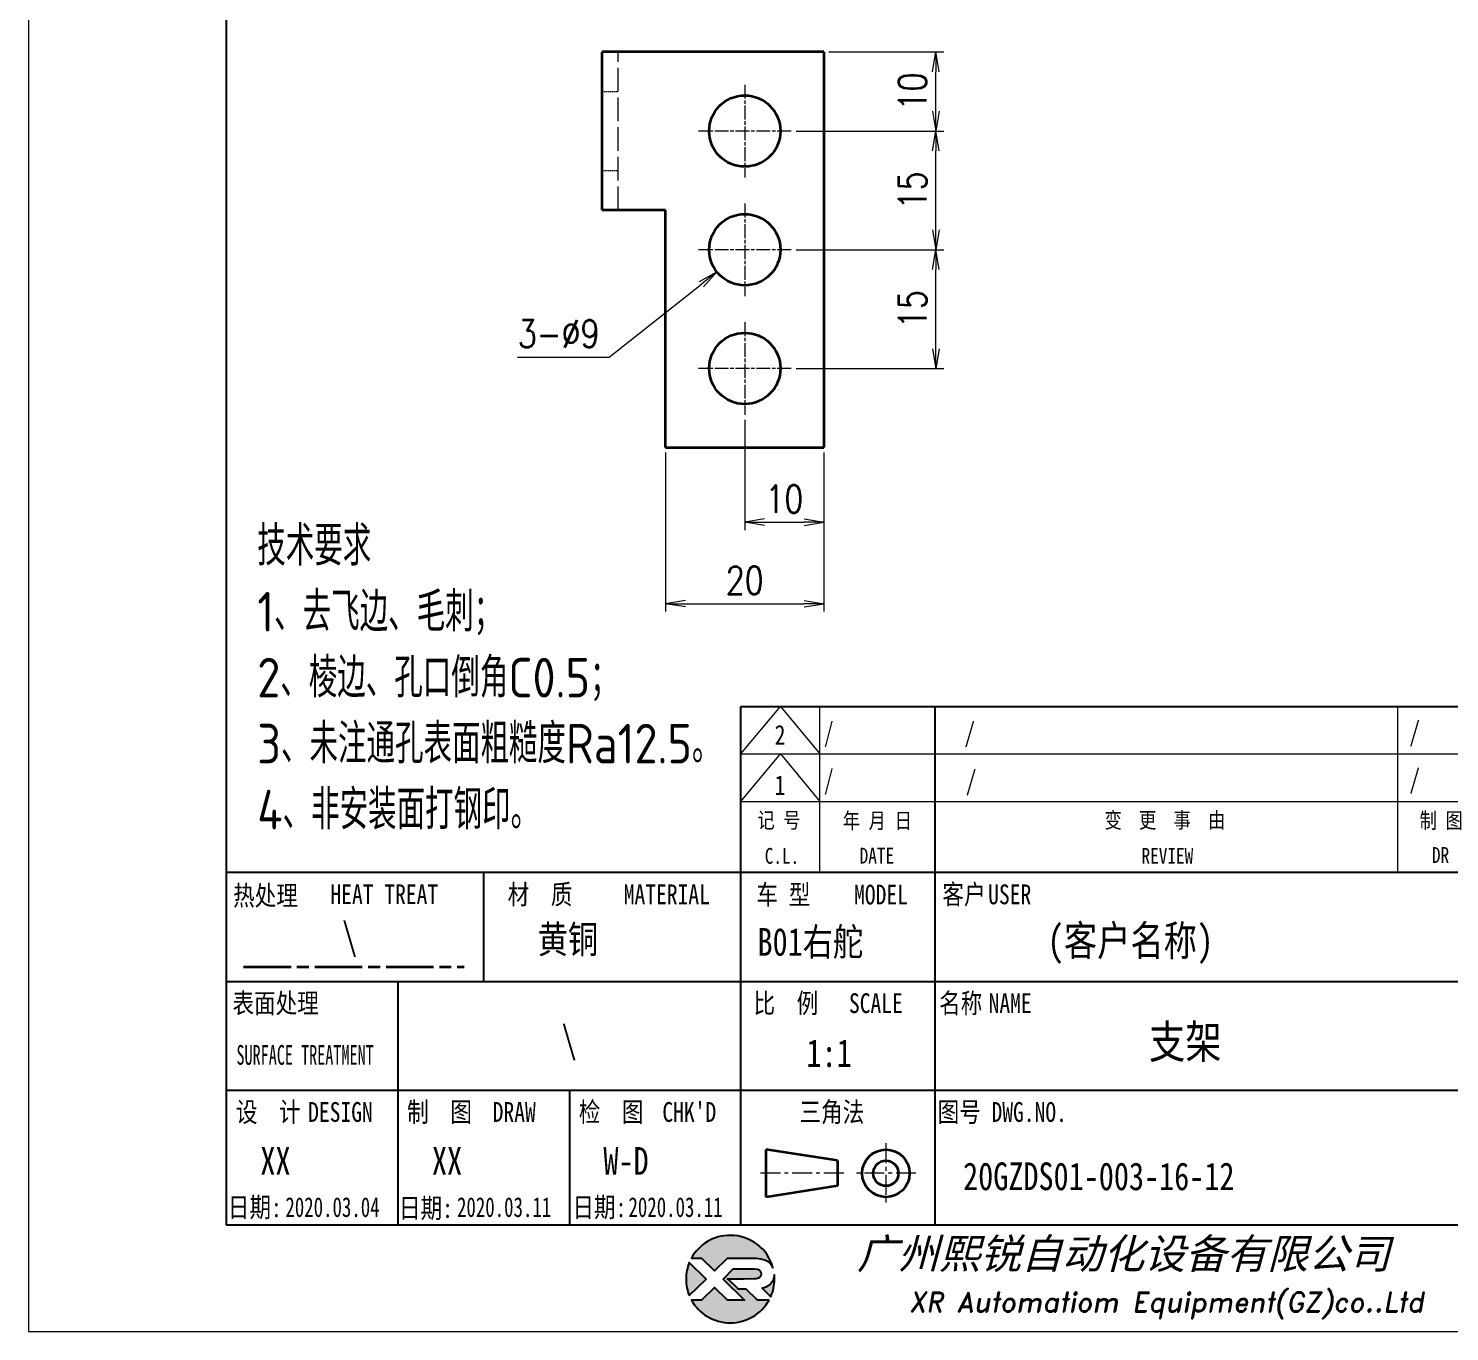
# Model space of a CAD drawing. Header units: inches. Extents: x 269 to 10986, y 1043 to 4337.
# Drawn here: x 1465.9 to 1645.4, y 1166.8 to 1331.5 of the extents above; entities that cross this region are included whole.
import ezdxf
from ezdxf.enums import TextEntityAlignment as Align

# ---------------------------------------------------------------- set-up
doc = ezdxf.new("R2010")
doc.units = ezdxf.units.IN
doc.header["$MEASUREMENT"] = 0
for name, pattern in [('AM_ISO02W050x2', [3.75, 3, -0.75]), ('AM_ISO08W050x2', [9, 6, -0.75, 1.5, -0.75]), ('CENTER', [2, 1.25, -0.25, 0.25, -0.25])]:
    doc.linetypes.add(name, pattern=pattern)
for name, color, linetype in [('DIM', 3, 'Continuous'), ('layer 1', 7, 'Continuous'), ('图\\M+19E79\\M+195B6\\M+18E9A', 7, 'Continuous'), ('图号', 7, 'Continuous'), ('图名', 7, 'Continuous'), ('材质', 7, 'Continuous'), ('表面处理', 7, 'Continuous'), ('车型', 7, 'Continuous')]:
    doc.layers.add(name, color=color, linetype=linetype)
for name, color, linetype, lineweight in [('中心线', 2, 'AM_ISO08W050x2', 18), ('图框', 7, 'Continuous', 18), ('标注线', 3, 'Continuous', 18), ('热处理', 7, 'Continuous', 20), ('粗实线', 7, 'Continuous', 35), ('粗点划线', 6, 'AM_ISO08W050x2', 35), ('虚线', 1, 'AM_ISO02W050x2', 18)]:
    doc.layers.add(name, color=color, linetype=linetype, lineweight=lineweight)
doc.layers.add('打印-禁用', color=7, linetype='Continuous', lineweight=15, plot=False)
doc.styles.add('DIM', font='romans.shx', dxfattribs={"width": 0.8, "bigfont": 'bigfont.shx'})
doc.styles.add('STYLE1', font='')
doc.styles.add('国标', font='simfang.ttf', dxfattribs={"width": 0.8})
doc.styles.add('机械长仿宋', font='gbenor.shx', dxfattribs={"height": 1, "bigfont": 'gbcbig.shx'})
doc.styles.add('标题\\M+18E9A', font='romand.shx', dxfattribs={"oblique": 10, "bigfont": 'bigfont.shx'})
doc.styles.get('STYLE1').set_extended_font_data('SimSun')
doc.dimstyles.new('XR 1-1$0', dxfattribs={"dimtxt": 3.5, "dimasz": 2.5, "dimexe": 1, "dimexo": 0.625, "dimgap": 1.2, "dimtad": 1, "dimzin": 9, "dimdsep": 46, "dimtxsty": 'DIM', "dimblk": 'OPEN', "dimcen": 0, "dimclrd": 8, "dimclre": 8, "dimclrt": 2, "dimazin": 2, "dimtfac": 0.5, "dimtmove": 0, "dimatfit": 3, "dimldrblk": 'OPEN', "dimfxl": 0, "dimtolj": 2, "dimlwd": 18, "dimlwe": 18, "dimarcsym": 0})
doc.dimstyles.new('XR 1-1$3', dxfattribs={"dimtxt": 3.5, "dimasz": 2.5, "dimexe": 1, "dimexo": 0.625, "dimgap": 1.2, "dimtad": 1, "dimtoh": 1, "dimdsep": 46, "dimtxsty": 'DIM', "dimblk": 'OPEN', "dimcen": 0, "dimclrd": 8, "dimclre": 8, "dimclrt": 2, "dimazin": 2, "dimtfac": 0.5, "dimtofl": 0, "dimtmove": 0, "dimatfit": 3, "dimldrblk": 'OPEN', "dimfxl": 0, "dimtolj": 2, "dimlwd": 18, "dimlwe": 18, "dimarcsym": 0})

# ---------------------------------------------------------------- blocks, each defined once
blk = doc.blocks.new('XR')
at = {"true_color": 0xfc8000}
h = blk.add_hatch(color=30, dxfattribs=at)
h.set_gradient(color1=(252, 128, 0), rotation=240, one_color=1, tint=1, name='INVCURVED')
edge = h.paths.add_edge_path()
edge.add_spline(control_points=[(-434.18, -5928.47), (-433.9, -5928.74), (-433.63, -5929.01), (-433.63, -5929.01), (-433.63, -5929.01), (-433.63, -5929.01), (-433.36, -5928.74), (-433.09, -5928.47)], knot_values=[0.5625, 0.5625, 0.5625, 0.5625, 0.625, 0.625, 0.625, 0.625, 0.6875, 0.6875, 0.6875, 0.6875], degree=3, periodic=0)
edge.add_spline(control_points=[(-433.09, -5928.47), (-432.82, -5928.2), (-432.54, -5927.93), (-432.54, -5927.93), (-432.54, -5927.93), (-432.54, -5927.93), (-432.04, -5927.93), (-431.53, -5927.93)], knot_values=[0.4375, 0.4375, 0.4375, 0.4375, 0.5, 0.5, 0.5, 0.5, 0.5625, 0.5625, 0.5625, 0.5625], degree=3, periodic=0)
edge.add_spline(control_points=[(-431.53, -5927.93), (-431.03, -5927.93), (-430.52, -5927.93), (-430.52, -5927.93), (-430.52, -5927.93), (-430, -5927.93), (-429.43, -5927.96), (-429.01, -5928.33)], knot_values=[0.25, 0.25, 0.25, 0.25, 0.3125, 0.3125, 0.3125, 0.3125, 0.4375, 0.4375, 0.4375, 0.4375], degree=3, periodic=0)
edge.add_spline(control_points=[(-429.01, -5928.33), (-428.88, -5928.44), (-428.78, -5928.59), (-428.71, -5928.75)], knot_values=[0.125, 0.125, 0.125, 0.125, 0.25, 0.25, 0.25, 0.25], degree=3, periodic=0)
edge.add_spline(control_points=[(-428.71, -5928.75), (-429.13, -5927.18), (-430.58, -5926.02), (-432.31, -5926.02)], knot_values=[0, 0, 0, 0, 0.125, 0.125, 0.125, 0.125], degree=3, periodic=0)
edge.add_spline(control_points=[(-432.31, -5926.02), (-433.72, -5926.02), (-434.94, -5926.79), (-435.58, -5927.93)], knot_values=[0.875, 0.875, 0.875, 0.875, 1, 1, 1, 1], degree=3, periodic=0)
edge.add_spline(control_points=[(-435.58, -5927.93), (-435.58, -5927.93), (-434.72, -5927.93), (-434.72, -5927.93), (-434.72, -5927.93), (-434.72, -5927.93), (-434.45, -5928.2), (-434.18, -5928.47)], knot_values=[0.6875, 0.6875, 0.6875, 0.6875, 0.8125, 0.8125, 0.8125, 0.8125, 0.875, 0.875, 0.875, 0.875], degree=3, periodic=0)
edge = h.paths.add_edge_path()
edge.add_spline(control_points=[(-434.79, -5929.26), (-435.04, -5929.02), (-435.34, -5928.72), (-435.54, -5928.53)], knot_values=[0.562504, 0.562504, 0.562504, 0.562504, 0.656252, 0.656252, 0.656252, 0.656252], degree=3, periodic=0)
edge.add_spline(control_points=[(-435.54, -5928.53), (-435.67, -5928.4), (-435.76, -5928.31), (-435.76, -5928.31), (-435.76, -5928.31), (-435.94, -5928.74), (-436.03, -5929.21), (-436.03, -5929.71)], knot_values=[0.25, 0.25, 0.25, 0.25, 0.312504, 0.312504, 0.312504, 0.312504, 0.562504, 0.562504, 0.562504, 0.562504], degree=3, periodic=0)
edge.add_spline(control_points=[(-436.03, -5929.71), (-436.03, -5930.2), (-435.94, -5930.67), (-435.76, -5931.1), (-435.76, -5931.1), (-435.4, -5930.75), (-435.05, -5930.4)], knot_values=[0.874998, 0.874998, 0.874998, 0.874998, 1.124998, 1.124998, 1.124998, 1.25, 1.25, 1.25, 1.25], degree=3, periodic=0)
edge.add_spline(control_points=[(-435.05, -5930.4), (-434.7, -5930.05), (-434.34, -5929.71), (-434.34, -5929.71), (-434.34, -5929.71), (-434.34, -5929.71), (-434.34, -5929.71), (-434.34, -5929.71)], knot_values=[0.749878, 0.749878, 0.749878, 0.749878, 0.874875, 0.874875, 0.874875, 0.874875, 0.874998, 0.874998, 0.874998, 0.874998], degree=3, periodic=0)
edge.add_spline(control_points=[(-434.34, -5929.71), (-434.34, -5929.71), (-434.34, -5929.71), (-434.34, -5929.71)], knot_values=[0.749634, 0.749634, 0.749634, 0.749634, 0.749817, 0.749817, 0.749817, 0.749817], degree=3, periodic=0)
edge.add_spline(control_points=[(-434.35, -5929.7), (-434.35, -5929.7), (-434.35, -5929.7), (-434.35, -5929.7)], knot_values=[0.738281, 0.738281, 0.738281, 0.738281, 0.742188, 0.742188, 0.742188, 0.742188], degree=3, periodic=0)
edge.add_spline(control_points=[(-434.35, -5929.7), (-434.36, -5929.69), (-434.37, -5929.68), (-434.38, -5929.67)], knot_values=[0.726563, 0.726563, 0.726563, 0.726563, 0.738281, 0.738281, 0.738281, 0.738281], degree=3, periodic=0)
edge.add_spline(control_points=[(-434.38, -5929.67), (-434.38, -5929.66), (-434.39, -5929.65), (-434.4, -5929.65)], knot_values=[0.718751, 0.718751, 0.718751, 0.718751, 0.726563, 0.726563, 0.726563, 0.726563], degree=3, periodic=0)
edge.add_spline(control_points=[(-434.4, -5929.65), (-434.42, -5929.63), (-434.45, -5929.6), (-434.47, -5929.58)], knot_values=[0.703126, 0.703126, 0.703126, 0.703126, 0.718751, 0.718751, 0.718751, 0.718751], degree=3, periodic=0)
edge.add_spline(control_points=[(-434.47, -5929.58), (-434.5, -5929.55), (-434.53, -5929.52), (-434.56, -5929.49)], knot_values=[0.687501, 0.687501, 0.687501, 0.687501, 0.703126, 0.703126, 0.703126, 0.703126], degree=3, periodic=0)
edge.add_spline(control_points=[(-434.56, -5929.49), (-434.63, -5929.42), (-434.71, -5929.35), (-434.79, -5929.26)], knot_values=[0.656252, 0.656252, 0.656252, 0.656252, 0.687501, 0.687501, 0.687501, 0.687501], degree=3, periodic=0)
at = {"true_color": 0x0348ff}
h = blk.add_hatch(color=160, dxfattribs=at)
h.set_gradient(color1=(3, 72, 255), color2=(0, 41, 153), one_color=1, tint=0.3, name='HEMISPHERICAL')
edge = h.paths.add_edge_path()
edge.add_spline(control_points=[(-432.54, -5929.67), (-432.26, -5929.95), (-431.94, -5930.23), (-431.66, -5930.51), (-431.66, -5930.51), (-431.66, -5930.51), (-431.66, -5930.51), (-431.66, -5930.51)], knot_values=[0.736842, 0.736842, 0.736842, 0.736842, 0.789474, 0.789474, 0.789474, 0.789474, 0.802633, 0.802633, 0.802633, 0.802633], degree=3, periodic=0)
edge.add_spline(control_points=[(-431.66, -5930.51), (-431.65, -5930.51), (-431.65, -5930.52), (-431.65, -5930.52)], knot_values=[0.802633, 0.802633, 0.802633, 0.802633, 0.815791, 0.815791, 0.815791, 0.815791], degree=3, periodic=0)
edge.add_spline(control_points=[(-431.65, -5930.52), (-431.64, -5930.53), (-431.64, -5930.53), (-431.64, -5930.53)], knot_values=[0.815791, 0.815791, 0.815791, 0.815791, 0.82237, 0.82237, 0.82237, 0.82237], degree=3, periodic=0)
edge.add_spline(control_points=[(-431.64, -5930.53), (-431.64, -5930.53), (-431.64, -5930.53), (-431.63, -5930.54)], knot_values=[0.82237, 0.82237, 0.82237, 0.82237, 0.828949, 0.828949, 0.828949, 0.828949], degree=3, periodic=0)
edge.add_spline(control_points=[(-431.63, -5930.54), (-431.63, -5930.54), (-431.63, -5930.54), (-431.63, -5930.54), (-431.63, -5930.54), (-431.63, -5930.54), (-431.59, -5930.54), (-431.52, -5930.54)], knot_values=[0.841901, 0.841901, 0.841901, 0.841901, 0.842105, 0.842105, 0.842105, 0.842105, 0.855264, 0.855264, 0.855264, 0.855264], degree=3, periodic=0)
edge.add_spline(control_points=[(-431.52, -5930.54), (-431.46, -5930.54), (-431.38, -5930.54), (-431.3, -5930.54)], knot_values=[0.855264, 0.855264, 0.855264, 0.855264, 0.868422, 0.868422, 0.868422, 0.868422], degree=3, periodic=0)
edge.add_spline(control_points=[(-431.3, -5930.54), (-431.26, -5930.54), (-431.22, -5930.54), (-431.18, -5930.54)], knot_values=[0.868422, 0.868422, 0.868422, 0.868422, 0.875, 0.875, 0.875, 0.875], degree=3, periodic=0)
edge.add_spline(control_points=[(-431.18, -5930.54), (-431.14, -5930.54), (-431.1, -5930.54), (-431.07, -5930.54)], knot_values=[0.875, 0.875, 0.875, 0.875, 0.881579, 0.881579, 0.881579, 0.881579], degree=3, periodic=0)
edge.add_spline(control_points=[(-431.07, -5930.54), (-431.05, -5930.54), (-431.04, -5930.54), (-431.03, -5930.54)], knot_values=[0.881579, 0.881579, 0.881579, 0.881579, 0.884869, 0.884869, 0.884869, 0.884869], degree=3, periodic=0)
edge.add_spline(control_points=[(-431.03, -5930.54), (-431.02, -5930.54), (-431, -5930.54), (-431, -5930.54)], knot_values=[0.884869, 0.884869, 0.884869, 0.884869, 0.888158, 0.888158, 0.888158, 0.888158], degree=3, periodic=0)
edge.add_spline(control_points=[(-431, -5930.54), (-430.99, -5930.54), (-430.99, -5930.54), (-430.98, -5930.54)], knot_values=[0.888158, 0.888158, 0.888158, 0.888158, 0.889803, 0.889803, 0.889803, 0.889803], degree=3, periodic=0)
edge.add_spline(control_points=[(-430.98, -5930.54), (-430.98, -5930.54), (-430.98, -5930.54), (-430.97, -5930.54)], knot_values=[0.889803, 0.889803, 0.889803, 0.889803, 0.891447, 0.891447, 0.891447, 0.891447], degree=3, periodic=0)
edge.add_spline(control_points=[(-430.97, -5930.54), (-430.97, -5930.54), (-430.97, -5930.54), (-430.97, -5930.54)], knot_values=[0.891447, 0.891447, 0.891447, 0.891447, 0.89227, 0.89227, 0.89227, 0.89227], degree=3, periodic=0)
edge.add_spline(control_points=[(-430.97, -5930.54), (-430.97, -5930.54), (-430.97, -5930.54), (-430.97, -5930.54)], knot_values=[0.89227, 0.89227, 0.89227, 0.89227, 0.893092, 0.893092, 0.893092, 0.893092], degree=3, periodic=0)
edge.add_spline(control_points=[(-430.97, -5930.54), (-430.97, -5930.54), (-430.97, -5930.54), (-430.97, -5930.54)], knot_values=[0.893092, 0.893092, 0.893092, 0.893092, 0.893503, 0.893503, 0.893503, 0.893503], degree=3, periodic=0)
edge.add_spline(control_points=[(-430.97, -5930.54), (-430.97, -5930.54), (-430.97, -5930.54), (-430.97, -5930.54)], knot_values=[0.893503, 0.893503, 0.893503, 0.893503, 0.893914, 0.893914, 0.893914, 0.893914], degree=3, periodic=0)
edge.add_spline(control_points=[(-430.97, -5930.54), (-430.97, -5930.54), (-430.97, -5930.54), (-430.97, -5930.54)], knot_values=[0.893914, 0.893914, 0.893914, 0.893914, 0.89412, 0.89412, 0.89412, 0.89412], degree=3, periodic=0)
edge.add_spline(control_points=[(-430.97, -5930.54), (-430.97, -5930.54), (-430.97, -5930.54), (-430.97, -5930.54)], knot_values=[0.89412, 0.89412, 0.89412, 0.89412, 0.894326, 0.894326, 0.894326, 0.894326], degree=3, periodic=0)
edge.add_spline(control_points=[(-430.97, -5930.54), (-430.97, -5930.54), (-430.97, -5930.54), (-430.97, -5930.54)], knot_values=[0.894428, 0.894428, 0.894428, 0.894428, 0.894531, 0.894531, 0.894531, 0.894531], degree=3, periodic=0)
edge.add_spline(control_points=[(-430.97, -5930.54), (-430.97, -5930.54), (-430.97, -5930.54), (-430.97, -5930.54)], knot_values=[0.894531, 0.894531, 0.894531, 0.894531, 0.894583, 0.894583, 0.894583, 0.894583], degree=3, periodic=0)
edge.add_spline(control_points=[(-430.97, -5930.54), (-430.97, -5930.54), (-430.97, -5930.54), (-430.97, -5930.54), (-430.97, -5930.54), (-430.97, -5930.54), (-430.73, -5930.78), (-430.49, -5931.01)], knot_values=[0.894685, 0.894685, 0.894685, 0.894685, 0.894737, 0.894737, 0.894737, 0.894737, 0.921052, 0.921052, 0.921052, 0.921052], degree=3, periodic=0)
edge.add_spline(control_points=[(-430.49, -5931.01), (-430.26, -5931.24), (-430.02, -5931.48), (-430.02, -5931.48)], knot_values=[0.921052, 0.921052, 0.921052, 0.921052, 0.947368, 0.947368, 0.947368, 0.947368], degree=3, periodic=0)
edge.add_spline(control_points=[(-430.02, -5931.48), (-430.02, -5931.48), (-430.02, -5931.48), (-430.02, -5931.48)], knot_values=[0.947522, 0.947522, 0.947522, 0.947522, 0.947573, 0.947573, 0.947573, 0.947573], degree=3, periodic=0)
edge.add_spline(control_points=[(-430.02, -5931.48), (-430.02, -5931.48), (-430.02, -5931.48), (-430.02, -5931.48)], knot_values=[0.947573, 0.947573, 0.947573, 0.947573, 0.947676, 0.947676, 0.947676, 0.947676], degree=3, periodic=0)
edge.add_spline(control_points=[(-430.02, -5931.48), (-430.02, -5931.48), (-430.02, -5931.48), (-430.02, -5931.48)], knot_values=[0.947676, 0.947676, 0.947676, 0.947676, 0.947779, 0.947779, 0.947779, 0.947779], degree=3, periodic=0)
edge.add_spline(control_points=[(-430.02, -5931.48), (-430.02, -5931.48), (-430.02, -5931.48), (-430.02, -5931.48)], knot_values=[0.947779, 0.947779, 0.947779, 0.947779, 0.947984, 0.947984, 0.947984, 0.947984], degree=3, periodic=0)
edge.add_spline(control_points=[(-430.02, -5931.48), (-430.02, -5931.48), (-430.02, -5931.48), (-430.02, -5931.48)], knot_values=[0.947984, 0.947984, 0.947984, 0.947984, 0.94819, 0.94819, 0.94819, 0.94819], degree=3, periodic=0)
edge.add_spline(control_points=[(-430.02, -5931.48), (-430.02, -5931.48), (-430.02, -5931.48), (-430.02, -5931.48)], knot_values=[0.94819, 0.94819, 0.94819, 0.94819, 0.948601, 0.948601, 0.948601, 0.948601], degree=3, periodic=0)
edge.add_spline(control_points=[(-430.02, -5931.48), (-430.02, -5931.48), (-430.02, -5931.48), (-430.02, -5931.48)], knot_values=[0.948601, 0.948601, 0.948601, 0.948601, 0.949012, 0.949012, 0.949012, 0.949012], degree=3, periodic=0)
edge.add_spline(control_points=[(-430.02, -5931.48), (-430.02, -5931.48), (-430.01, -5931.48), (-430.01, -5931.48)], knot_values=[0.949012, 0.949012, 0.949012, 0.949012, 0.949834, 0.949834, 0.949834, 0.949834], degree=3, periodic=0)
edge.add_spline(control_points=[(-430.01, -5931.48), (-430.01, -5931.48), (-430.01, -5931.48), (-430.01, -5931.48)], knot_values=[0.949834, 0.949834, 0.949834, 0.949834, 0.950657, 0.950657, 0.950657, 0.950657], degree=3, periodic=0)
edge.add_spline(control_points=[(-430.01, -5931.48), (-430.01, -5931.48), (-430, -5931.48), (-430, -5931.48)], knot_values=[0.950657, 0.950657, 0.950657, 0.950657, 0.952301, 0.952301, 0.952301, 0.952301], degree=3, periodic=0)
edge.add_spline(control_points=[(-430, -5931.48), (-429.99, -5931.48), (-429.98, -5931.48), (-429.98, -5931.48)], knot_values=[0.952301, 0.952301, 0.952301, 0.952301, 0.953946, 0.953946, 0.953946, 0.953946], degree=3, periodic=0)
edge.add_spline(control_points=[(-429.98, -5931.48), (-429.96, -5931.48), (-429.95, -5931.48), (-429.93, -5931.48)], knot_values=[0.953946, 0.953946, 0.953946, 0.953946, 0.957236, 0.957236, 0.957236, 0.957236], degree=3, periodic=0)
edge.add_spline(control_points=[(-429.93, -5931.48), (-429.91, -5931.48), (-429.89, -5931.48), (-429.87, -5931.48)], knot_values=[0.957236, 0.957236, 0.957236, 0.957236, 0.960525, 0.960525, 0.960525, 0.960525], degree=3, periodic=0)
edge.add_spline(control_points=[(-429.87, -5931.48), (-429.82, -5931.48), (-429.77, -5931.48), (-429.71, -5931.48)], knot_values=[0.960525, 0.960525, 0.960525, 0.960525, 0.967104, 0.967104, 0.967104, 0.967104], degree=3, periodic=0)
edge.add_spline(control_points=[(-429.71, -5931.48), (-429.65, -5931.48), (-429.59, -5931.48), (-429.53, -5931.48)], knot_values=[0.967104, 0.967104, 0.967104, 0.967104, 0.973683, 0.973683, 0.973683, 0.973683], degree=3, periodic=0)
edge.add_spline(control_points=[(-429.53, -5931.48), (-429.41, -5931.48), (-429.29, -5931.48), (-429.19, -5931.48)], knot_values=[0.973683, 0.973683, 0.973683, 0.973683, 0.98684, 0.98684, 0.98684, 0.98684], degree=3, periodic=0)
edge.add_spline(control_points=[(-429.19, -5931.48), (-429.1, -5931.48), (-429.04, -5931.48), (-429.04, -5931.48), (-429.67, -5932.62), (-430.9, -5933.39), (-432.31, -5933.39)], knot_values=[0.98684, 0.98684, 0.98684, 0.98684, 1, 1, 1, 1.052632, 1.052632, 1.052632, 1.052632], degree=3, periodic=0)
edge.add_spline(control_points=[(-432.31, -5933.39), (-433.72, -5933.39), (-434.94, -5932.62), (-435.58, -5931.48), (-435.58, -5931.48), (-435.58, -5931.48), (-435.36, -5931.48), (-435.15, -5931.48)], knot_values=[0.052632, 0.052632, 0.052632, 0.052632, 0.105263, 0.105263, 0.105263, 0.105263, 0.131579, 0.131579, 0.131579, 0.131579], degree=3, periodic=0)
edge.add_spline(control_points=[(-435.15, -5931.48), (-434.93, -5931.48), (-434.72, -5931.48), (-434.72, -5931.48), (-434.72, -5931.48), (-434.72, -5931.48), (-434.45, -5931.21), (-434.18, -5930.94)], knot_values=[0.131579, 0.131579, 0.131579, 0.131579, 0.157895, 0.157895, 0.157895, 0.157895, 0.184211, 0.184211, 0.184211, 0.184211], degree=3, periodic=0)
edge.add_spline(control_points=[(-434.18, -5930.94), (-433.9, -5930.67), (-433.63, -5930.4), (-433.63, -5930.4), (-433.63, -5930.4), (-433.63, -5930.4), (-433.36, -5930.67), (-433.09, -5930.94)], knot_values=[0.184211, 0.184211, 0.184211, 0.184211, 0.210526, 0.210526, 0.210526, 0.210526, 0.236842, 0.236842, 0.236842, 0.236842], degree=3, periodic=0)
edge.add_spline(control_points=[(-433.09, -5930.94), (-432.82, -5931.21), (-432.54, -5931.48), (-432.54, -5931.48), (-432.54, -5931.48), (-432.54, -5931.48), (-432.19, -5931.48), (-431.83, -5931.48)], knot_values=[0.236842, 0.236842, 0.236842, 0.236842, 0.263158, 0.263158, 0.263158, 0.263158, 0.289474, 0.289474, 0.289474, 0.289474], degree=3, periodic=0)
edge.add_spline(control_points=[(-431.83, -5931.48), (-431.48, -5931.48), (-431.12, -5931.48), (-431.12, -5931.48), (-431.12, -5931.48), (-431.12, -5931.48), (-431.57, -5931.03), (-432.02, -5930.59)], knot_values=[0.289474, 0.289474, 0.289474, 0.289474, 0.315789, 0.315789, 0.315789, 0.315789, 0.342105, 0.342105, 0.342105, 0.342105], degree=3, periodic=0)
edge.add_spline(control_points=[(-432.02, -5930.59), (-432.47, -5930.15), (-432.92, -5929.71), (-432.92, -5929.71), (-432.92, -5929.71), (-432.92, -5929.71), (-432.71, -5929.5), (-432.5, -5929.29)], knot_values=[0.342105, 0.342105, 0.342105, 0.342105, 0.368421, 0.368421, 0.368421, 0.368421, 0.394737, 0.394737, 0.394737, 0.394737], degree=3, periodic=0)
edge.add_spline(control_points=[(-432.5, -5929.29), (-432.3, -5929.09), (-432.09, -5928.88), (-432.09, -5928.88)], knot_values=[0.394737, 0.394737, 0.394737, 0.394737, 0.421053, 0.421053, 0.421053, 0.421053], degree=3, periodic=0)
edge.add_spline(control_points=[(-432.09, -5928.88), (-432.09, -5928.88), (-432.06, -5928.86), (-432.06, -5928.86)], knot_values=[0.421053, 0.421053, 0.421053, 0.421053, 0.473684, 0.473684, 0.473684, 0.473684], degree=3, periodic=0)
edge.add_spline(control_points=[(-432.06, -5928.86), (-432.06, -5928.86), (-432.06, -5928.86), (-432.06, -5928.86), (-432.06, -5928.86), (-432.06, -5928.86), (-430.4, -5928.86), (-430.26, -5928.86)], knot_values=[0.473684, 0.473684, 0.473684, 0.473684, 0.473684, 0.473684, 0.473684, 0.473684, 0.526316, 0.526316, 0.526316, 0.526316], degree=3, periodic=0)
edge.add_spline(control_points=[(-430.26, -5928.86), (-429.54, -5928.86), (-429.62, -5929.4), (-429.83, -5929.55)], knot_values=[0.526316, 0.526316, 0.526316, 0.526316, 0.578947, 0.578947, 0.578947, 0.578947], degree=3, periodic=0)
edge.add_spline(control_points=[(-429.83, -5929.55), (-429.94, -5929.62), (-430.08, -5929.65), (-430.26, -5929.65), (-430.26, -5929.65), (-430.26, -5929.65), (-430.48, -5929.65), (-430.71, -5929.66)], knot_values=[0.578947, 0.578947, 0.578947, 0.578947, 0.631579, 0.631579, 0.631579, 0.631579, 0.657895, 0.657895, 0.657895, 0.657895], degree=3, periodic=0)
edge.add_spline(control_points=[(-430.71, -5929.66), (-430.93, -5929.66), (-431.15, -5929.67), (-431.15, -5929.67), (-431.15, -5929.67), (-431.15, -5929.67), (-432.54, -5929.67), (-432.54, -5929.67)], knot_values=[0.657895, 0.657895, 0.657895, 0.657895, 0.684211, 0.684211, 0.684211, 0.684211, 0.736842, 0.736842, 0.736842, 0.736842], degree=3, periodic=0)
edge = h.paths.add_edge_path()
edge.add_spline(control_points=[(-428.6, -5929.32), (-428.61, -5929.67), (-428.76, -5930), (-429.06, -5930.22)], knot_values=[0.8, 0.8, 0.8, 0.8, 1, 1, 1, 1], degree=3, periodic=0)
edge.add_spline(control_points=[(-429.06, -5930.22), (-429.22, -5930.34), (-429.41, -5930.43), (-429.61, -5930.48)], knot_values=[0.6, 0.6, 0.6, 0.6, 0.8, 0.8, 0.8, 0.8], degree=3, periodic=0)
edge.add_spline(control_points=[(-429.61, -5930.48), (-429.61, -5930.48), (-428.9, -5931.19), (-428.9, -5931.19), (-428.9, -5931.19), (-428.69, -5930.73), (-428.58, -5930.23), (-428.58, -5929.71)], knot_values=[0.2, 0.2, 0.2, 0.2, 0.4, 0.4, 0.4, 0.4, 0.6, 0.6, 0.6, 0.6], degree=3, periodic=0)
edge.add_spline(control_points=[(-428.58, -5929.71), (-428.58, -5929.58), (-428.59, -5929.45), (-428.6, -5929.32)], knot_values=[0, 0, 0, 0, 0.2, 0.2, 0.2, 0.2], degree=3, periodic=0)
at = {"layer": 'layer 1', "color": 30}
for points, knots in [([(-432.31, -5926.02), (-430.58, -5926.02), (-429.13, -5927.18), (-428.71, -5928.75), (-428.71, -5928.75), (-428.78, -5928.59), (-428.88, -5928.44), (-429.01, -5928.33), (-429.01, -5928.33), (-429.43, -5927.96), (-430, -5927.93), (-430.52, -5927.93), (-430.52, -5927.93), (-430.52, -5927.93), (-432.54, -5927.93), (-432.54, -5927.93), (-432.54, -5927.93), (-432.54, -5927.93), (-433.63, -5929.01), (-433.63, -5929.01), (-433.63, -5929.01), (-433.63, -5929.01), (-434.72, -5927.93), (-434.72, -5927.93), (-434.72, -5927.93), (-434.72, -5927.93), (-435.58, -5927.93), (-435.58, -5927.93), (-435.58, -5927.93), (-434.94, -5926.79), (-433.72, -5926.02), (-432.31, -5926.02)], [0, 0, 0, 0, 0.125, 0.125, 0.125, 0.125, 0.25, 0.25, 0.25, 0.25, 0.375, 0.375, 0.375, 0.375, 0.5, 0.5, 0.5, 0.5, 0.625, 0.625, 0.625, 0.625, 0.75, 0.75, 0.75, 0.75, 0.875, 0.875, 0.875, 0.875, 1, 1, 1, 1]), ([(-435.76, -5931.1), (-435.94, -5930.67), (-436.03, -5930.2), (-436.03, -5929.71), (-436.03, -5929.71), (-436.03, -5929.21), (-435.94, -5928.74), (-435.76, -5928.31), (-435.76, -5928.31), (-435.76, -5928.31), (-434.34, -5929.71), (-434.34, -5929.71), (-434.34, -5929.71), (-434.34, -5929.71), (-435.76, -5931.1), (-435.76, -5931.1)], [0, 0, 0, 0, 0.25, 0.25, 0.25, 0.25, 0.5, 0.5, 0.5, 0.5, 0.75, 0.75, 0.75, 0.75, 1, 1, 1, 1])]:
    blk.add_open_spline(points, degree=3, knots=knots, dxfattribs=at)
at = {"layer": 'layer 1', "color": 154}
for points, knots in [([(-429.04, -5931.48), (-429.67, -5932.62), (-430.9, -5933.39), (-432.31, -5933.39), (-432.31, -5933.39), (-433.72, -5933.39), (-434.94, -5932.62), (-435.58, -5931.48), (-435.58, -5931.48), (-435.58, -5931.48), (-434.72, -5931.48), (-434.72, -5931.48), (-434.72, -5931.48), (-434.72, -5931.48), (-433.63, -5930.4), (-433.63, -5930.4), (-433.63, -5930.4), (-433.63, -5930.4), (-432.54, -5931.48), (-432.54, -5931.48), (-432.54, -5931.48), (-432.54, -5931.48), (-431.12, -5931.48), (-431.12, -5931.48), (-431.12, -5931.48), (-431.12, -5931.48), (-432.92, -5929.71), (-432.92, -5929.71), (-432.92, -5929.71), (-432.92, -5929.71), (-432.09, -5928.88), (-432.09, -5928.88), (-432.09, -5928.88), (-432.09, -5928.88), (-432.06, -5928.86), (-432.06, -5928.86), (-432.06, -5928.86), (-432.06, -5928.86), (-430.4, -5928.86), (-430.26, -5928.86), (-430.26, -5928.86), (-429.54, -5928.86), (-429.62, -5929.4), (-429.83, -5929.55), (-429.83, -5929.55), (-429.94, -5929.62), (-430.08, -5929.65), (-430.26, -5929.65), (-430.26, -5929.65), (-430.26, -5929.65), (-431.15, -5929.67), (-431.15, -5929.67), (-431.15, -5929.67), (-431.15, -5929.67), (-432.54, -5929.67), (-432.54, -5929.67), (-432.54, -5929.67), (-432.26, -5929.95), (-431.94, -5930.23), (-431.66, -5930.51), (-431.66, -5930.51), (-431.66, -5930.51), (-431.63, -5930.54), (-431.63, -5930.54), (-431.63, -5930.54), (-431.63, -5930.54), (-430.97, -5930.54), (-430.97, -5930.54), (-430.97, -5930.54), (-430.97, -5930.54), (-430.02, -5931.48), (-430.02, -5931.48), (-430.02, -5931.48), (-430.02, -5931.48), (-429.04, -5931.48), (-429.04, -5931.48)], [0, 0, 0, 0, 0.052632, 0.052632, 0.052632, 0.052632, 0.105263, 0.105263, 0.105263, 0.105263, 0.157895, 0.157895, 0.157895, 0.157895, 0.210526, 0.210526, 0.210526, 0.210526, 0.263158, 0.263158, 0.263158, 0.263158, 0.315789, 0.315789, 0.315789, 0.315789, 0.368421, 0.368421, 0.368421, 0.368421, 0.421053, 0.421053, 0.421053, 0.421053, 0.473684, 0.473684, 0.473684, 0.473684, 0.526316, 0.526316, 0.526316, 0.526316, 0.578947, 0.578947, 0.578947, 0.578947, 0.631579, 0.631579, 0.631579, 0.631579, 0.684211, 0.684211, 0.684211, 0.684211, 0.736842, 0.736842, 0.736842, 0.736842, 0.789474, 0.789474, 0.789474, 0.789474, 0.842105, 0.842105, 0.842105, 0.842105, 0.894737, 0.894737, 0.894737, 0.894737, 0.947368, 0.947368, 0.947368, 0.947368, 1, 1, 1, 1]), ([(-428.6, -5929.32), (-428.59, -5929.45), (-428.58, -5929.58), (-428.58, -5929.71), (-428.58, -5929.71), (-428.58, -5930.23), (-428.69, -5930.73), (-428.9, -5931.19), (-428.9, -5931.19), (-428.9, -5931.19), (-429.61, -5930.48), (-429.61, -5930.48), (-429.61, -5930.48), (-429.41, -5930.43), (-429.22, -5930.34), (-429.06, -5930.22), (-429.06, -5930.22), (-428.76, -5930), (-428.61, -5929.67), (-428.6, -5929.32)], [0, 0, 0, 0, 0.2, 0.2, 0.2, 0.2, 0.4, 0.4, 0.4, 0.4, 0.6, 0.6, 0.6, 0.6, 0.8, 0.8, 0.8, 0.8, 1, 1, 1, 1])]:
    blk.add_open_spline(points, degree=3, knots=knots, dxfattribs=at)
blk = doc.blocks.new('GZDEH零件A4图框V01版')
at = {"layer": '中心线', "color": 1, "linetype": 'CENTER', "lineweight": 5, "ltscale": 2}
for p, q in [((108.33, 23.8), (108.33, 16.2)), ((103, 20), (92.4, 20)), ((112.13, 20), (104.53, 20))]:
    blk.add_line(p, q, dxfattribs=at)
at = {"layer": '图\\M+19E79\\M+195B6\\M+18E9A', "linetype": 'Continuous'}
for p, q in [((25, 292), (25, 13.5)), ((90, 79), (205, 79)), ((90, 13.5), (90, 79)), ((25, 13.5), (205, 13.5))]:
    blk.add_line(p, q, dxfattribs=at)
at = {"layer": '图\\M+19E79\\M+195B6\\M+18E9A', "color": 9}
for p, q in [((114.5, 79), (114.5, 13.5)), ((205, 58), (25, 58)), ((57.5, 58), (57.5, 44.11)), ((114.5, 58), (114.5, 13.5)), ((25, 44.25), (205, 44.25)), ((46.68, 44.25), (46.68, 30.5)), ((25, 30.5), (205, 30.5)), ((46.68, 30.5), (46.68, 13.5)), ((46.68, 30.5), (46.68, 13.5)), ((68.34, 30.5), (68.34, 13.5)), ((68.34, 30.5), (68.34, 13.5))]:
    blk.add_line(p, q, dxfattribs=at)
at = {"layer": '图框', "color": 9}
for p, q in [((90, 73), (95, 79)), ((95, 79), (100, 73)), ((100, 58), (100, 79)), ((173, 58), (173, 79)), ((90, 73), (205, 73)), ((90, 67), (95, 73)), ((95, 73), (100, 67)), ((90, 67), (205, 67))]:
    blk.add_line(p, q, dxfattribs=at)
at = {"layer": '图框', "color": 2, "linetype": 'ByBlock', "lineweight": 35}
for p, q in [((102.2, 21.6), (93.2, 23)), ((93.2, 17), (93.2, 23)), ((102.2, 21.6), (102.2, 18.4)), ((102.2, 18.4), (93.2, 17))]:
    blk.add_line(p, q, dxfattribs=at)
for radius in [3, 1.6]:
    blk.add_circle((108.33, 20), radius, dxfattribs=at)
at = {"layer": '打印-禁用', "linetype": 'Continuous'}
for p, q in [((0, 297), (0, 0)), ((0, 0), (210, 0))]:
    blk.add_line(p, q, dxfattribs=at)
at = {"layer": 'DIM', "xscale": 1.5, "yscale": 1.5, "zscale": 1.5}
blk.add_blockref('XR', (737.13, 8901.19), dxfattribs=at)
at = {"layer": '图\\M+19E79\\M+195B6\\M+18E9A', "color": 9, "style": '国标'}
for s, width, p in [('热处理', 0.8, (25.86, 53.85)), ('材  质', 0.8, (60.55, 54)), ('表面处理', 0.8, (25.78, 40.25)), ('比  例\u3000', 0.8, (91.61, 40.25)), ('名称\u3000', 0.8, (115.05, 40.25)), ('SCALE', 0.8, (103.66, 40.25)), ('NAME', 0.8, (121.31, 40.25)), ('SURFACE TREATMENT', 0.6, (26.28, 33.71)), (' DESIGN', 0.8, (33.98, 26.5)), (' DRAW', 0.8, (57.29, 26.5)), ("CHK'D", 0.8, (80.09, 26.5)), ('三角法', 0.8, (97.41, 26.5)), ('图号', 0.8, (114.87, 26.5)), ('DWG.NO.', 0.8, (121.67, 26.5))]:
    blk.add_text(s, height=2.5, dxfattribs=dict(at, width=width)).set_placement(p)
at = {"layer": '图\\M+19E79\\M+195B6\\M+18E9A', "color": 9, "style": '国标', "width": 0.8}
for s, p in [('HEAT TREAT', (44.96, 54.01)), ('MATERIAL', (80.65, 54)), ('客户', (118.19, 54)), ('USER', (123.97, 54)), ('设  计', (30.3, 26.5)), ('制  图', (51.94, 26.5)), ('检  图', (73.62, 26.5)), ('日期:', (28.6, 14.46)), ('日期:', (50.22, 14.36)), ('日期:', (72.13, 14.46))]:
    blk.add_text(s, height=2.5, dxfattribs=at).set_placement(p, align=Align.CENTER)
for s, p in [('车 型', (95.38, 55.27)), ('MODEL', (107.71, 55.22))]:
    blk.add_text(s, height=2.5, dxfattribs=at).set_placement(p, align=Align.MIDDLE)
at = {"layer": '图\\M+19E79\\M+195B6\\M+18E9A', "color": 7, "lineweight": -3, "style": 'STYLE1', "oblique": 15}
blk.add_text('广州熙锐自动化设备有限公司 ', height=3.8, dxfattribs=at).set_placement((104.67, 7.95))
at = {"layer": '图\\M+19E79\\M+195B6\\M+18E9A', "color": 7, "style": '标题\\M+18E9A', "oblique": 10}
blk.add_text('XR Automatiom Equipment(GZ)co..Ltd', height=2.5, dxfattribs=at).set_placement((143.77, 3.56), align=Align.MIDDLE)
at = {"layer": '图框', "color": 9, "style": '国标', "width": 0.8}
for s, p in [('记 号', (94.82, 63.62)), ('年 月 日', (107.24, 63.57)), ('变  更  事  由', (143.58, 63.63)), ('C.L.', (95.2, 59.11)), ('DATE', (107.19, 59.14)), ('REVIEW', (143.89, 59.11))]:
    blk.add_text(s, height=2, dxfattribs=at).set_placement(p, align=Align.CENTER)
for s, p in [('制 图', (178.49, 64.61)), ('DR', (178.4, 60.22))]:
    blk.add_text(s, height=2, dxfattribs=at).set_placement(p, align=Align.MIDDLE)
blk = doc.blocks.new('DEH A4')
at = {"layer": '图框'}
blk.add_blockref('GZDEH零件A4图框V01版', (0, 0), dxfattribs=at)
blk = doc.blocks.new('_Open')
at = {"color": 0, "linetype": 'ByBlock', "lineweight": -2}
for p, q in [((-1, 0.167), (0, 0)), ((-1, -0.167), (0, 0)), ((0, 0), (-1, 0))]:
    blk.add_line(p, q, dxfattribs=at)
blk = doc.blocks.new('*D901')
at = {"layer": 'Defpoints', "color": 0, "transparency": 16777216}
for p in [(1546.38, 1278.52), (1566.38, 1278.52), (1566.38, 1258.8)]:
    blk.add_point(p, dxfattribs=at)
at = {"layer": '标注线', "color": 8, "lineweight": 18, "transparency": 16777216}
for p, q in [((1546.38, 1277.9), (1546.38, 1257.8)), ((1566.38, 1277.9), (1566.38, 1257.8)), ((1548.88, 1258.8), (1563.88, 1258.8))]:
    blk.add_line(p, q, dxfattribs=at)
at = {"layer": '标注线', "color": 8, "lineweight": 18, "transparency": 16777216, "xscale": 2.5, "yscale": 2.5, "zscale": 2.5, "rotation": 180}
blk.add_blockref('_Open', (1546.38, 1258.8), dxfattribs=at)
at = {"layer": '标注线', "color": 8, "lineweight": 18, "transparency": 16777216, "xscale": 2.5, "yscale": 2.5, "zscale": 2.5}
blk.add_blockref('_Open', (1566.38, 1258.8), dxfattribs=at)
at = {"layer": '标注线', "color": 2, "transparency": 16777216, "insert": (1556.38, 1261.75), "char_height": 3.5, "attachment_point": 5, "style": 'DIM'}
blk.add_mtext('\\A2;20', dxfattribs=at)
blk = doc.blocks.new('*D902')
at = {"layer": 'Defpoints', "color": 0, "transparency": 16777216}
for p in [(1566.38, 1328.52), (1580.52, 1328.52), (1562.23, 1318.52)]:
    blk.add_point(p, dxfattribs=at)
at = {"layer": '标注线', "color": 8, "lineweight": 18, "transparency": 16777216}
for p, q in [((1567.01, 1328.52), (1581.52, 1328.52)), ((1580.52, 1321.02), (1580.52, 1326.02)), ((1562.86, 1318.52), (1581.52, 1318.52))]:
    blk.add_line(p, q, dxfattribs=at)
at = {"layer": '标注线', "color": 8, "lineweight": 18, "transparency": 16777216, "xscale": 2.5, "yscale": 2.5, "zscale": 2.5}
for p, rotation in [((1580.52, 1328.52), 90), ((1580.52, 1318.52), 270)]:
    blk.add_blockref('_Open', p, dxfattribs=dict(at, rotation=rotation))
at = {"layer": '标注线', "color": 2, "transparency": 16777216, "insert": (1577.57, 1323.52), "char_height": 3.5, "attachment_point": 5, "rotation": 90, "style": 'DIM'}
blk.add_mtext('\\A2;10', dxfattribs=at)
blk = doc.blocks.new('*D903')
at = {"layer": 'Defpoints', "color": 0, "transparency": 16777216}
for p in [(1562.86, 1318.52), (1580.52, 1318.52), (1562.23, 1303.52)]:
    blk.add_point(p, dxfattribs=at)
at = {"layer": '标注线', "color": 8, "lineweight": 18, "transparency": 16777216}
for p, q in [((1563.48, 1318.52), (1581.52, 1318.52)), ((1580.52, 1306.02), (1580.52, 1316.02)), ((1562.86, 1303.52), (1581.52, 1303.52))]:
    blk.add_line(p, q, dxfattribs=at)
at = {"layer": '标注线', "color": 8, "lineweight": 18, "transparency": 16777216, "xscale": 2.5, "yscale": 2.5, "zscale": 2.5}
for p, rotation in [((1580.52, 1318.52), 90), ((1580.52, 1303.52), 270)]:
    blk.add_blockref('_Open', p, dxfattribs=dict(at, rotation=rotation))
at = {"layer": '标注线', "color": 2, "transparency": 16777216, "insert": (1577.57, 1311.02), "char_height": 3.5, "attachment_point": 5, "rotation": 90, "style": 'DIM'}
blk.add_mtext('\\A2;15', dxfattribs=at)
blk = doc.blocks.new('*D904')
at = {"layer": 'Defpoints', "color": 0, "transparency": 16777216}
for p in [(1562.86, 1303.52), (1580.52, 1303.52), (1562.23, 1288.52)]:
    blk.add_point(p, dxfattribs=at)
at = {"layer": '标注线', "color": 8, "lineweight": 18, "transparency": 16777216}
for p, q in [((1563.48, 1303.52), (1581.52, 1303.52)), ((1580.52, 1291.02), (1580.52, 1301.02)), ((1562.86, 1288.52), (1581.52, 1288.52))]:
    blk.add_line(p, q, dxfattribs=at)
at = {"layer": '标注线', "color": 8, "lineweight": 18, "transparency": 16777216, "xscale": 2.5, "yscale": 2.5, "zscale": 2.5}
for p, rotation in [((1580.52, 1303.52), 90), ((1580.52, 1288.52), 270)]:
    blk.add_blockref('_Open', p, dxfattribs=dict(at, rotation=rotation))
at = {"layer": '标注线', "color": 2, "transparency": 16777216, "insert": (1577.57, 1296.02), "char_height": 3.5, "attachment_point": 5, "rotation": 90, "style": 'DIM'}
blk.add_mtext('\\A2;15', dxfattribs=at)
blk = doc.blocks.new('*D905')
at = {"layer": 'Defpoints', "color": 0, "transparency": 16777216}
for p in [(1556.38, 1282.67), (1566.38, 1278.52), (1566.38, 1269.09)]:
    blk.add_point(p, dxfattribs=at)
at = {"layer": '标注线', "color": 8, "lineweight": 18, "transparency": 16777216}
for p, q in [((1556.38, 1282.05), (1556.38, 1268.09)), ((1566.38, 1277.9), (1566.38, 1268.09)), ((1558.88, 1269.09), (1563.88, 1269.09))]:
    blk.add_line(p, q, dxfattribs=at)
at = {"layer": '标注线', "color": 8, "lineweight": 18, "transparency": 16777216, "xscale": 2.5, "yscale": 2.5, "zscale": 2.5, "rotation": 180}
blk.add_blockref('_Open', (1556.38, 1269.09), dxfattribs=at)
at = {"layer": '标注线', "color": 8, "lineweight": 18, "transparency": 16777216, "xscale": 2.5, "yscale": 2.5, "zscale": 2.5}
blk.add_blockref('_Open', (1566.38, 1269.09), dxfattribs=at)
at = {"layer": '标注线', "color": 2, "transparency": 16777216, "insert": (1561.38, 1272.04), "char_height": 3.5, "attachment_point": 5, "style": 'DIM'}
blk.add_mtext('\\A2;10', dxfattribs=at)
blk = doc.blocks.new('*D906')
at = {"layer": 'Defpoints', "color": 0, "transparency": 16777216}
for p in [(1559.91, 1306.32), (1552.86, 1300.73)]:
    blk.add_point(p, dxfattribs=at)
at = {"layer": '标注线', "color": 8, "lineweight": 18, "transparency": 16777216}
for p, q in [((1539.27, 1289.96), (1550.9, 1299.17)), ((1527.67, 1289.96), (1539.27, 1289.96))]:
    blk.add_line(p, q, dxfattribs=at)
at = {"layer": '标注线', "color": 8, "lineweight": 18, "transparency": 16777216, "xscale": 2.5, "yscale": 2.5, "zscale": 2.5, "rotation": 38.39745074795615}
blk.add_blockref('_Open', (1552.86, 1300.73), dxfattribs=at)
at = {"layer": '标注线', "color": 2, "transparency": 16777216, "insert": (1532.87, 1292.91), "char_height": 3.5, "attachment_point": 5, "style": 'DIM'}
blk.add_mtext('\\A2;{\\Fromans,bigfont|c134;3-}∅9', dxfattribs=at)

msp = doc.modelspace()

# ---------------------------------------------------------------- linework, layer by layer
at = {"layer": '中心线', "ltscale": 0.292499}
for p, q in [((1556.384, 1324.372), (1556.384, 1312.672)), ((1556.384, 1309.372), (1556.384, 1297.672)), ((1556.384, 1294.372), (1556.384, 1282.672))]:
    msp.add_line(p, q, dxfattribs=at)
at = {"layer": '中心线', "ltscale": 0.2925}
for p, q in [((1562.234, 1318.522), (1550.534, 1318.522)), ((1562.234, 1303.522), (1550.534, 1303.522)), ((1562.234, 1288.522), (1550.534, 1288.522))]:
    msp.add_line(p, q, dxfattribs=at)
at = {"layer": '粗实线', "ltscale": 0.075}
for p, q in [((1541.384, 1328.522), (1538.384, 1328.522)), ((1541.384, 1308.522), (1538.384, 1308.522))]:
    msp.add_line(p, q, dxfattribs=at)
at = {"layer": '粗实线'}
for p, q in [((1538.384, 1308.522), (1538.384, 1328.522)), ((1566.384, 1328.522), (1541.384, 1328.522)), ((1566.384, 1328.522), (1566.384, 1278.522)), ((1546.384, 1278.522), (1546.384, 1308.522)), ((1546.384, 1278.522), (1566.384, 1278.522))]:
    msp.add_line(p, q, dxfattribs=at)
at = {"layer": '粗实线', "ltscale": 0.125}
msp.add_line((1546.384, 1308.522), (1541.384, 1308.522), dxfattribs=at)
at = {"layer": '粗实线'}
for centre in [(1556.384, 1318.522), (1556.384, 1303.522), (1556.384, 1288.522)]:
    msp.add_circle(centre, 4.5, dxfattribs=at)
at = {"layer": '粗点划线', "linetype": 'AM_ISO08W050x2'}
msp.add_line((1493.056, 1212.89), (1520.917, 1212.89), dxfattribs=at)
at = {"layer": '虚线'}
msp.add_line((1540.384, 1308.522), (1540.384, 1328.522), dxfattribs=at)
at = {"layer": '虚线', "ltscale": 0.05}
for p, q in [((1538.384, 1323.522), (1540.384, 1323.522)), ((1538.384, 1313.522), (1540.384, 1313.522))]:
    msp.add_line(p, q, dxfattribs=at)

# ---------------------------------------------------------------- block references
at = {"layer": '图框'}
msp.add_blockref('DEH A4', (1465.881, 1166.819), dxfattribs=at)

# ---------------------------------------------------------------- texts
at = {"layer": '图\\M+19E79\\M+195B6\\M+18E9A', "color": 3, "style": '国标'}
for s, height, width, p in [('2', 2.5, 0.8, (1560.159, 1240.975)), ('/', 2.5, 0.705904, (1566.391, 1241.291)), ('/', 2.5, 0.8, (1584.127, 1241.291)), ('/', 2.5, 0.8, (1640.332, 1241.389)), ('1', 2.5, 0.8, (1560.148, 1234.615)), ('/', 2.5, 0.705904, (1566.391, 1235.291)), ('/', 2.5, 0.8, (1584.299, 1235.206)), ('/', 2.5, 0.8, (1640.332, 1235.389)), ('    (客户名称)', 3.85, 0.8, (1586.226, 1214.299)), ('1:1', 3.5, 0.8, (1564.182, 1200.252)), ('XX', 3.5, 0.8, (1495.18, 1186.635)), ('XX', 3.5, 0.8, (1516.86, 1186.635)), ('W-D', 3.5, 0.8, (1538.52, 1186.635)), ('2020.03.04', 2.5, 0.7, (1498.345, 1181.299)), ('2020.03.11', 2.5, 0.7, (1520.025, 1181.299)), ('2020.03.11', 2.5, 0.7, (1541.685, 1181.299))]:
    msp.add_text(s, height=height, dxfattribs=dict(at, width=width)).set_placement(p)
at = {"layer": '图号', "color": 3, "style": '国标', "width": 0.8}
msp.add_text('20GZDS01-003-16-12', height=3.5, dxfattribs=at).set_placement((1583.961, 1184.692))
at = {"layer": '图名', "color": 3, "style": '国标', "width": 0.8}
msp.add_text('支架', height=4.2, dxfattribs=at).set_placement((1612.034, 1201.332), align=Align.CENTER)
at = {"layer": '材质', "color": 3, "style": '国标', "width": 0.8}
msp.add_text('黄铜', height=3.5, dxfattribs=at).set_placement((1534.04, 1214.638), align=Align.CENTER)
at = {"layer": '标注线', "color": 2, "insert": (1494.794, 1230.25), "char_height": 5, "width": 114.82461, "attachment_point": 7, "style": '机械长仿宋'}
msp.add_mtext('\\A2;技术要求\\P1、去飞边、毛刺；\\P2、棱边、孔口倒角C0.5；\\P3、未注通孔表面粗糙度Ra12.5。\\P4、非安装面打钢印。', dxfattribs=at)
at = {"layer": '热处理', "color": 3, "style": '国标', "width": 0.8}
msp.add_text('\\', height=3.5, dxfattribs=at).set_placement((1506.461, 1215.015), align=Align.CENTER)
at = {"layer": '表面处理', "color": 3, "style": '国标', "width": 0.8}
msp.add_text('\\', height=3.5, dxfattribs=at).set_placement((1534.182, 1201.962), align=Align.CENTER)
at = {"layer": '车型', "color": 3, "style": '国标', "width": 0.8}
msp.add_text('B01右舵', height=3.5, dxfattribs=at).set_placement((1557.987, 1214.315))

# ---------------------------------------------------------------- dimensions: what is measured, and where the dimension line sits
at = {"layer": '标注线'}
for base, p1, p2, picture, middle in [((1580.522, 1328.522), (1562.234, 1318.522), (1566.384, 1328.522), '*D902', (1577.572, 1323.522)), ((1580.522, 1318.522), (1562.234, 1303.522), (1562.859, 1318.522), '*D903', (1577.572, 1311.022)), ((1580.522, 1303.522), (1562.234, 1288.522), (1562.859, 1303.522), '*D904', (1577.572, 1296.022))]:
    dim = msp.add_linear_dim(base=base, p1=p1, p2=p2, angle=90, dimstyle='XR 1-1$0', dxfattribs=at)
    dim.commit()
    dim.dimension.update_dxf_attribs({"geometry": picture, "text_midpoint": middle})
dim = msp.add_diameter_dim_2p(p1=(1559.91, 1306.317), p2=(1552.857, 1300.727), text='{\\Fromans,bigfont|c134;3-}<>', dimstyle='XR 1-1$3', dxfattribs=at)
dim.commit()
dim.dimension.update_dxf_attribs({"geometry": '*D906', "text_midpoint": (1532.87, 1289.959), "dimtype": 163})
for base, p1, picture, middle in [((1566.384, 1269.094), (1556.384, 1282.672), '*D905', (1561.384, 1272.044)), ((1566.384, 1258.802), (1546.384, 1278.522), '*D901', (1556.384, 1261.752))]:
    dim = msp.add_linear_dim(base=base, p1=p1, p2=(1566.384, 1278.522), dimstyle='XR 1-1$0', dxfattribs=at)
    dim.commit()
    dim.dimension.update_dxf_attribs({"geometry": picture, "text_midpoint": middle})

doc.saveas('drawing.dxf')
